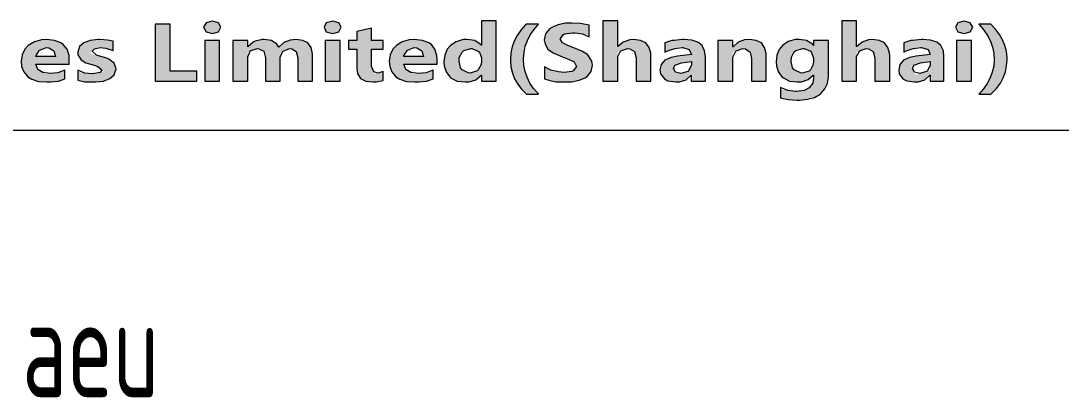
# Model space of a CAD drawing. Header units: millimetres. Extents: x 5765 to 6606, y -201 to 393.
# Drawn here: x 6509.97 to 6551.93, y -152.31 to -137.13 of the extents above; entities that cross this region are included whole.
import ezdxf
from ezdxf.enums import TextEntityAlignment as Align

# ---------------------------------------------------------------- set-up
doc = ezdxf.new("R2010")
doc.units = ezdxf.units.MM
for name, color, linetype, lineweight in [('7文本', 2, 'Continuous', 13), ('8标注', 3, 'Continuous', 13), ('9图表', 4, 'Continuous', 13)]:
    doc.layers.add(name, color=color, linetype=linetype, lineweight=lineweight)
doc.layers.add('LOGO 1', color=7, linetype='Continuous', true_color=0x1e2380)
doc.styles.add('lanpec', font='bpec_e.shx', dxfattribs={"width": 0.75, "bigfont": 'hztxt.shx'})

# ---------------------------------------------------------------- blocks, each defined once
blk = doc.blocks.new('蓝滨LOGO')
at = {"layer": 'LOGO 1'}
h = blk.add_hatch(color=256, dxfattribs=at)
h.dxf.hatch_style = 1
h.paths.add_polyline_path([(35.09, 2.63), (35.913, 2.63), (35.913, 3.024), (33.659, 3.024), (33.659, 2.63), (34.482, 2.63), (34.482, 0.726), (35.09, 0.726)])
h.paths.add_polyline_path([(36.724, 1.413), (38.065, 1.413), (38.065, 1.616), (38.054, 1.762), (37.975, 2.01), (37.828, 2.202), (37.727, 2.269), (37.468, 2.371), (37.141, 2.404), (36.938, 2.393), (36.656, 2.314), (36.42, 2.168), (36.273, 2.01), (36.161, 1.785), (36.127, 1.526), (36.149, 1.323), (36.239, 1.097), (36.397, 0.906), (36.555, 0.804), (36.825, 0.714), (37.163, 0.692), (37.31, 0.692), (37.637, 0.726), (37.896, 0.816), (37.896, 1.165), (37.885, 1.165), (37.614, 1.064), (37.097, 1.008), (36.803, 1.199)])
h.paths.add_polyline_path([(37.189, 2.096), (37.445, 1.954), (37.513, 1.717), (36.693, 1.717), (36.87, 1.976)], flags=16)
h.paths.add_polyline_path([(39.622, 2.057), (40.003, 1.92), (40.003, 2.337), (39.823, 2.382), (39.473, 2.404), (39.169, 2.382), (38.887, 2.303), (38.651, 2.168), (38.482, 1.999), (38.369, 1.773), (38.335, 1.503), (38.358, 1.334), (38.448, 1.109), (38.628, 0.917), (38.786, 0.816), (39.056, 0.714), (39.383, 0.692), (39.394, 0.692), (39.732, 0.714), (39.992, 0.793), (39.992, 1.176), (39.823, 1.097), (39.432, 1.037), (39.03, 1.22), (38.916, 1.637), (39.158, 1.971)])
h.paths.add_polyline_path([(40.42, 0.726), (41.017, 0.726), (41.017, 1.661), (41.017, 1.896), (41.463, 2.063), (41.693, 1.92), (41.761, 1.661), (41.761, 0.726), (42.358, 0.726), (42.358, 1.852), (42.29, 2.089), (42.155, 2.269), (41.941, 2.371), (41.659, 2.404), (41.501, 2.393), (41.242, 2.303), (41.017, 2.113), (41.017, 3.159), (40.42, 3.159)])
h.paths.add_polyline_path([(42.876, 0.726), (43.473, 0.726), (43.473, 1.661), (43.473, 1.896), (43.942, 2.072), (44.161, 1.897), (44.228, 1.638), (44.228, 0.726), (44.825, 0.726), (44.825, 1.728), (44.814, 1.841), (44.758, 2.089), (44.623, 2.269), (44.42, 2.371), (44.138, 2.404), (43.935, 2.393), (43.676, 2.292), (43.473, 2.111), (43.473, 2.371), (42.876, 2.371)])
h.paths.add_polyline_path([(45.355, 2.021), (45.242, 1.807), (45.209, 1.537), (45.231, 1.334), (45.332, 1.097), (45.501, 0.917), (45.693, 0.804), (45.963, 0.714), (46.301, 0.692), (46.583, 0.703), (46.876, 0.793), (47.113, 0.928), (47.259, 1.086), (47.372, 1.3), (47.406, 1.571), (47.383, 1.762), (47.293, 1.999), (47.113, 2.179), (46.932, 2.292), (46.662, 2.382), (46.324, 2.404), (46.042, 2.393), (45.749, 2.314), (45.513, 2.179)])
h.paths.add_polyline_path([(45.98, 1.954), (46.33, 2.048), (46.731, 1.939), (46.833, 1.351), (46.572, 1.109), (46.122, 1.011), (45.862, 1.289), (45.798, 1.657)], flags=16)
h.paths.add_polyline_path([(48.42, 3.159), (47.823, 3.159), (47.823, 0.726), (48.42, 0.726)])
h.paths.add_polyline_path([(49.13, 0.917), (49.31, 0.804), (49.592, 0.714), (49.918, 0.692), (50.211, 0.703), (50.493, 0.793), (50.73, 0.928), (50.876, 1.086), (50.989, 1.3), (51.023, 1.571), (51, 1.762), (50.91, 1.999), (50.73, 2.179), (50.561, 2.292), (50.279, 2.382), (49.952, 2.404), (49.659, 2.393), (49.366, 2.314), (49.13, 2.179), (48.983, 2.021), (48.87, 1.807), (48.825, 1.537), (48.848, 1.334), (48.949, 1.097)])
h.paths.add_polyline_path([(49.49, 1.289), (49.416, 1.632), (49.592, 1.949), (49.946, 2.049), (50.348, 1.939), (50.45, 1.351), (50.189, 1.109), (49.736, 1.006)], flags=16)
h.paths.add_polyline_path([(53.434, 0.906), (53.434, 2.371), (52.837, 2.371), (52.837, 2.168), (52.825, 2.168), (52.792, 2.213), (52.566, 2.359), (52.262, 2.404), (52.093, 2.404), (51.811, 2.326), (51.586, 2.168), (51.451, 1.999), (51.361, 1.773), (51.327, 1.503), (51.338, 1.345), (51.417, 1.109), (51.563, 0.906), (51.62, 0.861), (51.868, 0.726), (52.183, 0.692), (52.352, 0.703), (52.623, 0.793), (52.825, 0.962), (52.862, 0.962), (52.779, 0.52), (52.465, 0.354), (52.126, 0.305), (51.507, 0.397), (51.507, 0.049), (51.541, 0.038), (51.823, -0.018), (52.172, -0.041), (52.273, -0.041), (52.6, -0.007), (52.882, 0.072), (53.107, 0.207), (53.13, 0.23), (53.299, 0.41), (53.4, 0.635)])
h.paths.add_polyline_path([(52.348, 1.045), (52.007, 1.2), (51.91, 1.625), (52.082, 1.953), (52.436, 2.052), (52.748, 1.916), (52.882, 1.514), (52.696, 1.142)], flags=16)
h.paths.add_polyline_path([(53.963, 0.726), (54.561, 0.726), (54.561, 2.371), (53.963, 2.371)])
h.paths.add_polyline_path([(54.268, 3.148), (54.02, 3.08), (53.918, 2.9), (54.02, 2.72), (54.268, 2.641), (54.516, 2.72), (54.617, 2.9), (54.516, 3.08)])
h.paths.add_polyline_path([(55.564, 1.413), (56.916, 1.413), (56.916, 1.616), (56.904, 1.762), (56.825, 2.01), (56.668, 2.202), (56.578, 2.269), (56.318, 2.371), (55.992, 2.404), (55.789, 2.393), (55.507, 2.314), (55.259, 2.168), (55.124, 2.01), (55.011, 1.785), (54.978, 1.526), (54.989, 1.323), (55.079, 1.097), (55.248, 0.906), (55.406, 0.804), (55.676, 0.714), (56.003, 0.692), (56.161, 0.692), (56.476, 0.726), (56.735, 0.816), (56.735, 1.165), (56.454, 1.064), (55.952, 1.01), (55.642, 1.199)])
h.paths.add_polyline_path([(55.71, 1.976), (56.041, 2.095), (56.296, 1.954), (56.364, 1.717), (55.546, 1.717)], flags=16)
h.paths.add_polyline_path([(58.549, 0.827), (58.73, 0.985), (58.809, 1.221), (58.73, 1.447), (58.516, 1.616), (58.425, 1.649), (58.099, 1.751), (57.756, 1.837), (57.93, 2.033), (58.254, 2.097), (58.685, 1.965), (58.685, 2.337), (58.459, 2.382), (58.144, 2.404), (58.076, 2.404), (57.761, 2.371), (57.502, 2.269), (57.321, 2.123), (57.254, 1.897), (57.265, 1.785), (57.4, 1.582), (57.58, 1.469), (58.063, 1.324), (58.305, 1.1), (57.846, 1.018), (57.254, 1.086), (57.254, 0.771), (57.547, 0.703), (57.873, 0.692), (57.975, 0.692), (58.29, 0.726)])
h = blk.add_hatch(color=256, dxfattribs=at)
h.dxf.hatch_style = 1
h.paths.add_polyline_path([(62.054, 0.726), (62.054, 1.131), (60.983, 1.131), (60.983, 3.024), (60.375, 3.024), (60.375, 0.726)])
h.paths.add_polyline_path([(62.978, 2.371), (62.38, 2.371), (62.38, 0.726), (62.978, 0.726)])
h.paths.add_polyline_path([(62.685, 2.641), (62.933, 2.72), (63.034, 2.9), (62.933, 3.08), (62.685, 3.148), (62.437, 3.08), (62.335, 2.9), (62.437, 2.72)])
h.paths.add_polyline_path([(63.518, 0.726), (64.116, 0.726), (64.116, 1.638), (64.116, 1.904), (64.513, 2.054), (64.758, 1.931), (64.826, 1.672), (64.826, 0.726), (65.423, 0.726), (65.423, 1.649), (65.423, 1.882), (65.522, 1.925), (65.524, 1.931), (65.535, 1.931), (65.837, 2.062), (66.065, 1.92), (66.133, 1.661), (66.133, 0.726), (66.73, 0.726), (66.73, 1.83), (66.673, 2.078), (66.538, 2.269), (66.335, 2.371), (66.065, 2.404), (65.828, 2.382), (65.569, 2.28), (65.366, 2.1), (65.288, 2.213), (65.073, 2.359), (64.78, 2.404), (64.702, 2.404), (64.409, 2.337), (64.33, 2.292), (64.116, 2.111), (64.116, 2.371), (63.518, 2.371)])
h.paths.add_polyline_path([(67.834, 2.371), (67.237, 2.371), (67.237, 0.726), (67.834, 0.726)])
h.paths.add_polyline_path([(67.541, 2.641), (67.789, 2.72), (67.879, 2.9), (67.789, 3.08), (67.541, 3.148), (67.282, 3.08), (67.192, 2.9), (67.282, 2.72)])
h.paths.add_polyline_path([(69.107, 2.01), (69.569, 2.01), (69.569, 2.371), (69.107, 2.371), (69.107, 2.866), (68.51, 2.731), (68.51, 2.371), (68.172, 2.371), (68.172, 2.01), (68.51, 2.01), (68.51, 1.233), (68.544, 1.03), (68.657, 0.838), (68.871, 0.726), (69.164, 0.692), (69.299, 0.692), (69.569, 0.748), (69.569, 1.109), (69.231, 1.015), (69.107, 1.323)])
h.paths.add_polyline_path([(69.817, 1.526), (69.84, 1.323), (69.93, 1.097), (70.088, 0.906), (70.245, 0.804), (70.516, 0.714), (70.854, 0.692), (71, 0.692), (71.327, 0.726), (71.586, 0.816), (71.586, 1.165), (71.575, 1.165), (71.304, 1.064), (70.788, 1.008), (70.493, 1.199), (70.414, 1.413), (71.755, 1.413), (71.755, 1.616), (71.744, 1.762), (71.665, 2.01), (71.519, 2.202), (71.417, 2.269), (71.158, 2.371), (70.831, 2.404), (70.628, 2.393), (70.347, 2.314), (70.11, 2.168), (69.964, 2.01), (69.851, 1.785)])
h.paths.add_polyline_path([(70.561, 1.976), (70.88, 2.096), (71.135, 1.954), (71.203, 1.717), (70.383, 1.717)], flags=16)
h.paths.add_polyline_path([(72.037, 1.345), (72.116, 1.097), (72.262, 0.906), (72.319, 0.849), (72.566, 0.726), (72.882, 0.692), (73.04, 0.703), (73.31, 0.782), (73.535, 0.972), (73.535, 0.726), (74.133, 0.726), (74.133, 3.159), (73.535, 3.159), (73.535, 2.179), (73.524, 2.179), (73.49, 2.213), (73.276, 2.359), (72.961, 2.404), (72.803, 2.404), (72.521, 2.314), (72.285, 2.168), (72.161, 2.01), (72.059, 1.773), (72.026, 1.514)])
h.paths.add_polyline_path([(73.135, 2.052), (73.451, 1.914), (73.584, 1.515), (73.392, 1.151), (73.053, 1.042), (72.705, 1.2), (72.613, 1.622), (72.788, 1.954)], flags=16)
h = blk.add_hatch(color=256, dxfattribs=at)
h.dxf.hatch_style = 1
h.paths.add_polyline_path([(74.707, 1.559), (74.73, 1.3), (74.786, 1.052), (74.876, 0.816), (75, 0.602), (75.158, 0.399), (75.35, 0.207), (75.844, 0.207), (75.547, 0.539), (75.33, 0.994), (75.248, 1.357), (75.236, 1.627), (75.273, 2.051), (75.452, 2.521), (75.823, 3.024), (75.35, 3.024), (75.316, 2.99), (75.124, 2.776), (74.978, 2.562), (74.865, 2.337), (74.775, 2.111), (74.73, 1.864), (74.707, 1.604)])
h.paths.add_polyline_path([(76.862, 2.625), (77.26, 2.682), (77.885, 2.59), (77.885, 2.979), (77.817, 3.002), (77.524, 3.047), (77.186, 3.069), (76.927, 3.058), (76.623, 2.99), (76.375, 2.889), (76.285, 2.833), (76.127, 2.63), (76.071, 2.393), (76.104, 2.213), (76.217, 2.021), (76.431, 1.864), (76.747, 1.728), (77.261, 1.533), (77.366, 1.323), (77.231, 1.126), (76.871, 1.075), (76.434, 1.116), (76.082, 1.3), (76.082, 0.816), (76.251, 0.759), (76.544, 0.703), (76.893, 0.692), (77.175, 0.703), (77.479, 0.759), (77.727, 0.861), (77.806, 0.917), (77.964, 1.109), (78.02, 1.368), (77.986, 1.537), (77.851, 1.751), (77.817, 1.796), (77.592, 1.931), (77.265, 2.066), (76.828, 2.225), (76.713, 2.427)])
h.paths.add_polyline_path([(79.034, 3.159), (78.437, 3.159), (78.437, 0.726), (79.034, 0.726), (79.034, 1.661), (79.034, 1.896), (79.481, 2.063), (79.71, 1.92), (79.778, 1.661), (79.778, 0.726), (80.375, 0.726), (80.375, 1.852), (80.307, 2.089), (80.172, 2.269), (79.958, 2.371), (79.676, 2.404), (79.519, 2.393), (79.259, 2.303), (79.034, 2.113)])
h.paths.add_polyline_path([(80.792, 1.402), (80.736, 1.176), (80.758, 1.018), (80.916, 0.816), (81.062, 0.737), (81.378, 0.692), (81.524, 0.692), (81.795, 0.782), (81.997, 0.962), (81.997, 0.726), (82.572, 0.726), (82.572, 1.717), (82.538, 1.954), (82.437, 2.157), (82.268, 2.292), (82.02, 2.382), (81.705, 2.404), (81.637, 2.404), (81.31, 2.371), (81.22, 2.359), (80.938, 2.269), (80.938, 1.923), (81.55, 2.111), (81.919, 1.999), (82.009, 1.796), (81.445, 1.728), (81.186, 1.683), (80.938, 1.571)])
h.paths.add_polyline_path([(81.862, 1.12), (81.885, 1.131), (81.997, 1.357), (82.009, 1.39), (82.009, 1.514), (81.614, 1.469), (81.344, 1.368), (81.288, 1.233), (81.366, 1.086), (81.581, 1.03)], flags=16)
h.paths.add_polyline_path([(83.079, 0.726), (83.676, 0.726), (83.676, 1.892), (84.147, 2.068), (84.375, 1.897), (84.431, 1.638), (84.431, 0.726), (85.028, 0.726), (85.028, 1.841), (84.961, 2.089), (84.837, 2.269), (84.623, 2.371), (84.352, 2.404), (84.15, 2.393), (83.89, 2.292), (83.676, 2.101), (83.676, 2.371), (83.079, 2.371)])
h.paths.add_polyline_path([(85.434, 1.345), (85.513, 1.109), (85.659, 0.906), (85.716, 0.861), (85.964, 0.726), (86.279, 0.692), (86.448, 0.703), (86.719, 0.793), (86.921, 0.962), (86.958, 0.962), (86.875, 0.52), (86.561, 0.354), (86.222, 0.305), (85.603, 0.397), (85.603, 0.049), (85.637, 0.038), (85.919, -0.018), (86.268, -0.041), (86.369, -0.041), (86.696, -0.007), (86.978, 0.072), (87.203, 0.207), (87.226, 0.23), (87.395, 0.41), (87.496, 0.635), (87.53, 0.906), (87.53, 2.371), (86.933, 2.371), (86.933, 2.168), (86.921, 2.168), (86.888, 2.213), (86.651, 2.359), (86.347, 2.404), (86.189, 2.404), (85.907, 2.326), (85.682, 2.168), (85.547, 1.999), (85.457, 1.773), (85.423, 1.503)])
h.paths.add_polyline_path([(86.006, 1.625), (86.178, 1.953), (86.532, 2.052), (86.844, 1.916), (86.978, 1.514), (86.792, 1.142), (86.444, 1.045), (86.103, 1.2)], flags=16)
h.paths.add_polyline_path([(88.668, 3.159), (88.071, 3.159), (88.071, 0.726), (88.668, 0.726), (88.668, 1.661), (88.668, 1.896), (89.106, 2.06), (89.344, 1.92), (89.412, 1.661), (89.412, 0.726), (90.009, 0.726), (90.009, 1.74), (89.998, 1.852), (89.93, 2.089), (89.795, 2.269), (89.592, 2.371), (89.31, 2.404), (89.152, 2.393), (88.893, 2.303), (88.668, 2.113)])
h.paths.add_polyline_path([(92.195, 1.717), (92.172, 1.954), (92.071, 2.157), (91.902, 2.292), (91.654, 2.382), (91.338, 2.404), (91.271, 2.404), (90.944, 2.371), (90.854, 2.359), (90.572, 2.269), (90.572, 1.921), (91.174, 2.114), (91.552, 1.999), (91.631, 1.796), (91.068, 1.728), (90.809, 1.683), (90.561, 1.571), (90.414, 1.402), (90.369, 1.176), (90.392, 1.018), (90.538, 0.816), (90.696, 0.737), (91.012, 0.692), (91.147, 0.692), (91.417, 0.782), (91.631, 0.972), (91.631, 0.726), (92.195, 0.726)])
h.paths.add_polyline_path([(91.631, 1.514), (91.631, 1.39), (91.631, 1.163), (91.058, 0.98), (90.87, 1.327), (91.248, 1.469)], flags=16)
h.paths.add_polyline_path([(93.299, 2.371), (92.702, 2.371), (92.702, 0.726), (93.299, 0.726)])
h.paths.add_polyline_path([(92.758, 3.08), (92.657, 2.9), (92.758, 2.72), (93.006, 2.641), (93.254, 2.72), (93.355, 2.9), (93.254, 3.08), (93.006, 3.148)])
h.paths.add_polyline_path([(94.144, 1.086), (93.994, 0.711), (93.642, 0.207), (94.088, 0.207), (94.313, 0.433), (94.471, 0.647), (94.583, 0.861), (94.674, 1.097), (94.719, 1.345), (94.741, 1.604), (94.741, 1.661), (94.719, 1.92), (94.651, 2.157), (94.561, 2.393), (94.437, 2.607), (94.279, 2.821), (94.088, 3.024), (93.603, 3.024), (93.626, 2.99), (93.903, 2.661), (94.139, 2.189), (94.2, 1.852), (94.22, 1.42)])
at = {"layer": 'LOGO 1', "color": 164, "lineweight": 0}
for points in [[(60.983, 3.024), (60.375, 3.024), (60.375, 0.726), (62.054, 0.726), (62.054, 1.131), (60.983, 1.131)], [(62.685, 3.148), (62.437, 3.08), (62.335, 2.9), (62.437, 2.72), (62.685, 2.641), (62.933, 2.72), (63.034, 2.9), (62.933, 3.08)], [(67.541, 3.148), (67.282, 3.08), (67.192, 2.9), (67.282, 2.72), (67.541, 2.641), (67.789, 2.72), (67.879, 2.9), (67.789, 3.08)], [(75.845, 3.024), (75.35, 3.024), (75.316, 2.99), (75.124, 2.776), (74.978, 2.562), (74.865, 2.337), (74.775, 2.111), (74.73, 1.864), (74.707, 1.604), (74.707, 1.559), (74.73, 1.3), (74.786, 1.052), (74.876, 0.816), (75, 0.602), (75.158, 0.399), (75.35, 0.207), (75.845, 0.207), (75.834, 0.218), (75.643, 0.433), (75.496, 0.647), (75.383, 0.883), (75.304, 1.109), (75.248, 1.357), (75.237, 1.604), (75.237, 1.638), (75.259, 1.897), (75.304, 2.134), (75.395, 2.371), (75.507, 2.596), (75.665, 2.81)], [(93.006, 3.148), (92.758, 3.08), (92.657, 2.9), (92.758, 2.72), (93.006, 2.641), (93.254, 2.72), (93.355, 2.9), (93.254, 3.08)], [(94.088, 3.024), (93.603, 3.024), (93.626, 2.99), (93.806, 2.776), (93.953, 2.562), (94.065, 2.337), (94.155, 2.1), (94.2, 1.852), (94.212, 1.604), (94.212, 1.582), (94.2, 1.334), (94.144, 1.086), (94.054, 0.861), (93.941, 0.635), (93.783, 0.41), (93.603, 0.207), (94.088, 0.207), (94.122, 0.241), (94.313, 0.433), (94.471, 0.647), (94.583, 0.861), (94.674, 1.097), (94.719, 1.345), (94.741, 1.604), (94.741, 1.661), (94.719, 1.92), (94.651, 2.157), (94.561, 2.393), (94.437, 2.607), (94.279, 2.821)], [(62.978, 2.371), (62.38, 2.371), (62.38, 0.726), (62.978, 0.726)], [(67.834, 2.371), (67.237, 2.371), (67.237, 0.726), (67.834, 0.726)], [(93.299, 2.371), (92.702, 2.371), (92.702, 0.726), (93.299, 0.726)]]:
    blk.add_lwpolyline(points, close=True, dxfattribs=at)
for points in [[(74.133, 3.159), (73.535, 3.159), (73.535, 2.179), (73.524, 2.179)], [(73.535, 0.962), (73.535, 0.726), (74.133, 0.726), (74.133, 3.159)], [(77.186, 3.069), (76.927, 3.058), (76.623, 2.99), (76.375, 2.889), (76.285, 2.833)], [(77.209, 2.675), (77.31, 2.675), (77.614, 2.63), (77.885, 2.517), (77.885, 2.979), (77.817, 3.002), (77.524, 3.047), (77.186, 3.069)], [(79.034, 3.159), (78.437, 3.159), (78.437, 0.726), (79.034, 0.726), (79.034, 1.661), (79.034, 1.717), (79.147, 1.931), (79.158, 1.942), (79.428, 2.044)], [(79.034, 2.123), (79.034, 3.159)], [(88.668, 3.159), (88.071, 3.159), (88.071, 0.726), (88.668, 0.726), (88.668, 1.661), (88.668, 1.717), (88.781, 1.931), (88.792, 1.942), (89.062, 2.044)], [(88.668, 2.123), (88.668, 3.159)], [(69.107, 2.866), (68.51, 2.731), (68.51, 2.371), (68.172, 2.371), (68.172, 2.01), (68.51, 2.01), (68.51, 1.233), (68.544, 1.03)], [(69.366, 1.052), (69.197, 1.097), (69.107, 1.323), (69.107, 2.01), (69.569, 2.01), (69.569, 2.371), (69.107, 2.371), (69.107, 2.866)], [(76.285, 2.833), (76.127, 2.63), (76.071, 2.393), (76.104, 2.213), (76.217, 2.021), (76.431, 1.864), (76.747, 1.728), (77.074, 1.604), (77.276, 1.503), (77.366, 1.323), (77.243, 1.142), (77.186, 1.12), (76.871, 1.075)], [(77.806, 0.917), (77.964, 1.109), (78.02, 1.368), (77.986, 1.537), (77.851, 1.751), (77.817, 1.796), (77.592, 1.931), (77.265, 2.066), (77.017, 2.157), (76.803, 2.269), (76.713, 2.427), (76.848, 2.607), (76.893, 2.63), (77.209, 2.675)], [(55.259, 2.168), (55.124, 2.01), (55.011, 1.785), (54.978, 1.526), (54.989, 1.323), (55.079, 1.097), (55.248, 0.906)], [(55.992, 2.404), (55.789, 2.393), (55.507, 2.314), (55.259, 2.168)], [(56.916, 1.616), (56.904, 1.762), (56.825, 2.01), (56.668, 2.202), (56.578, 2.269), (56.318, 2.371), (55.992, 2.404)], [(57.321, 2.123), (57.254, 1.897), (57.265, 1.785), (57.4, 1.582), (57.58, 1.469), (57.918, 1.368), (58.065, 1.323), (58.223, 1.176), (58.166, 1.075), (57.851, 1.018)], [(58.144, 2.404), (58.076, 2.404), (57.761, 2.371), (57.502, 2.269), (57.321, 2.123)], [(58.155, 2.078), (58.392, 2.055), (58.685, 1.965), (58.685, 2.337), (58.459, 2.382), (58.144, 2.404)], [(64.116, 2.371), (63.518, 2.371), (63.518, 0.726), (64.116, 0.726), (64.116, 1.638), (64.116, 1.706), (64.217, 1.931), (64.217, 1.942), (64.488, 2.044)], [(64.78, 2.404), (64.702, 2.404), (64.409, 2.337), (64.33, 2.292), (64.116, 2.111), (64.116, 2.111)], [(64.116, 2.111), (64.116, 2.371)], [(65.366, 2.1), (65.288, 2.213), (65.073, 2.359), (64.78, 2.404)], [(66.065, 2.404), (65.828, 2.382), (65.569, 2.28), (65.366, 2.1)], [(66.673, 2.078), (66.538, 2.269), (66.335, 2.371), (66.065, 2.404)], [(70.11, 2.168), (69.964, 2.01), (69.851, 1.785), (69.817, 1.526), (69.84, 1.323), (69.93, 1.097), (70.088, 0.906)], [(70.831, 2.404), (70.628, 2.393), (70.347, 2.314), (70.11, 2.168)], [(71.755, 1.616), (71.744, 1.762), (71.665, 2.01), (71.519, 2.202), (71.417, 2.269), (71.158, 2.371), (70.831, 2.404)], [(72.285, 2.168), (72.161, 2.01), (72.059, 1.773), (72.026, 1.514), (72.037, 1.345), (72.116, 1.097), (72.262, 0.906), (72.319, 0.849), (72.566, 0.726), (72.882, 0.692), (73.04, 0.703), (73.31, 0.782), (73.524, 0.962), (73.535, 0.962)], [(72.961, 2.404), (72.803, 2.404), (72.521, 2.314), (72.285, 2.168)], [(73.524, 2.179), (73.49, 2.213), (73.276, 2.359), (72.961, 2.404)], [(79.676, 2.404), (79.519, 2.393), (79.259, 2.303), (79.045, 2.123), (79.034, 2.123)], [(80.307, 2.089), (80.172, 2.269), (79.958, 2.371), (79.676, 2.404)], [(81.705, 2.404), (81.637, 2.404), (81.31, 2.371), (81.22, 2.359), (80.938, 2.269), (80.938, 1.897), (81.04, 1.954), (81.333, 2.044), (81.626, 2.078)], [(82.437, 2.157), (82.268, 2.292), (82.02, 2.382), (81.705, 2.404)], [(81.997, 0.962), (81.997, 0.726), (82.572, 0.726), (82.572, 1.717), (82.538, 1.954), (82.437, 2.157)], [(83.676, 2.371), (83.079, 2.371), (83.079, 0.726), (83.676, 0.726), (83.676, 1.661), (83.688, 1.717), (83.8, 1.931), (83.812, 1.942), (84.082, 2.044)], [(84.352, 2.404), (84.15, 2.393), (83.89, 2.292), (83.688, 2.111), (83.676, 2.111)], [(83.676, 2.111), (83.676, 2.371)], [(84.961, 2.089), (84.837, 2.269), (84.623, 2.371), (84.352, 2.404)], [(85.682, 2.168), (85.547, 1.999), (85.457, 1.773), (85.423, 1.503), (85.434, 1.345), (85.513, 1.109), (85.659, 0.906), (85.716, 0.861), (85.964, 0.726), (86.279, 0.692), (86.448, 0.703), (86.719, 0.793), (86.921, 0.962), (86.933, 0.962)], [(86.347, 2.404), (86.189, 2.404), (85.907, 2.326), (85.682, 2.168)], [(86.921, 2.168), (86.888, 2.213), (86.651, 2.359), (86.347, 2.404)], [(87.53, 2.371), (86.933, 2.371), (86.933, 2.168), (86.921, 2.168)], [(87.226, 0.23), (87.395, 0.41), (87.496, 0.635), (87.53, 0.906), (87.53, 2.371)], [(89.31, 2.404), (89.152, 2.393), (88.893, 2.303), (88.679, 2.123), (88.668, 2.123)], [(89.93, 2.089), (89.795, 2.269), (89.592, 2.371), (89.31, 2.404)], [(91.338, 2.404), (91.271, 2.404), (90.944, 2.371), (90.854, 2.359), (90.572, 2.269), (90.572, 1.897), (90.674, 1.954), (90.955, 2.044), (91.26, 2.078)], [(92.071, 2.157), (91.902, 2.292), (91.654, 2.382), (91.338, 2.404)], [(91.631, 0.962), (91.631, 0.726), (92.195, 0.726), (92.195, 1.717), (92.172, 1.954), (92.071, 2.157)], [(91.631, 0.962), (91.631, 0.726), (92.195, 0.726), (92.195, 1.717), (92.172, 1.954), (92.071, 2.157)], [(55.564, 1.717), (55.575, 1.762), (55.71, 1.976), (55.71, 1.976), (55.992, 2.078)], [(55.992, 2.078), (56.093, 2.066), (56.296, 1.954), (56.364, 1.717), (55.564, 1.717)], [(58.73, 0.985), (58.809, 1.221), (58.73, 1.447), (58.516, 1.616), (58.425, 1.649), (58.099, 1.751), (58.009, 1.773), (57.84, 1.931), (57.93, 2.033), (58.155, 2.078)], [(64.488, 2.044), (64.555, 2.033), (64.758, 1.931), (64.826, 1.672), (64.826, 0.726), (65.423, 0.726), (65.423, 1.649), (65.423, 1.695), (65.524, 1.931), (65.535, 1.931), (65.795, 2.044)], [(65.795, 2.044), (65.885, 2.033), (66.065, 1.92), (66.133, 1.661), (66.133, 0.726), (66.73, 0.726), (66.73, 1.751), (66.73, 1.83), (66.673, 2.078)], [(65.795, 2.044), (65.885, 2.033), (66.065, 1.92), (66.133, 1.661), (66.133, 0.726), (66.73, 0.726), (66.73, 1.751), (66.73, 1.83), (66.673, 2.078)], [(70.403, 1.717), (70.414, 1.762), (70.561, 1.976), (70.561, 1.976), (70.831, 2.078)], [(70.831, 2.078), (70.933, 2.066), (71.135, 1.954), (71.203, 1.717), (70.403, 1.717)], [(73.085, 1.052), (73.006, 1.064), (72.758, 1.176), (72.69, 1.266), (72.634, 1.526), (72.645, 1.683), (72.758, 1.897), (72.826, 1.965), (73.107, 2.044)], [(73.107, 2.044), (73.152, 2.044), (73.412, 1.931), (73.457, 1.897), (73.535, 1.661), (73.535, 1.514), (73.524, 1.402), (73.412, 1.188), (73.366, 1.142), (73.085, 1.052)], [(79.428, 2.044), (79.53, 2.033), (79.71, 1.92), (79.778, 1.661), (79.778, 0.726), (80.375, 0.726), (80.375, 1.74), (80.375, 1.852), (80.307, 2.089)], [(79.428, 2.044), (79.53, 2.033), (79.71, 1.92), (79.778, 1.661), (79.778, 0.726), (80.375, 0.726), (80.375, 1.74), (80.375, 1.852), (80.307, 2.089)], [(81.626, 2.078), (81.659, 2.078), (81.919, 1.999), (82.009, 1.796), (81.445, 1.728), (81.186, 1.683), (80.938, 1.571)], [(84.082, 2.044), (84.195, 2.033), (84.375, 1.897), (84.431, 1.638), (84.431, 0.726), (85.028, 0.726), (85.028, 1.728), (85.028, 1.841), (84.961, 2.089)], [(84.082, 2.044), (84.195, 2.033), (84.375, 1.897), (84.431, 1.638), (84.431, 0.726), (85.028, 0.726), (85.028, 1.728), (85.028, 1.841), (84.961, 2.089)], [(86.471, 1.052), (86.403, 1.064), (86.155, 1.176), (86.088, 1.266), (86.031, 1.514), (86.043, 1.695), (86.155, 1.909), (86.223, 1.965), (86.505, 2.044)], [(86.505, 2.044), (86.55, 2.044), (86.809, 1.931), (86.854, 1.886), (86.933, 1.649), (86.933, 1.514), (86.921, 1.402), (86.809, 1.176), (86.752, 1.131), (86.471, 1.052)], [(89.062, 2.044), (89.152, 2.033), (89.344, 1.92), (89.412, 1.661), (89.412, 0.726), (90.009, 0.726), (90.009, 1.74), (89.998, 1.852), (89.93, 2.089)], [(89.062, 2.044), (89.152, 2.033), (89.344, 1.92), (89.412, 1.661), (89.412, 0.726), (90.009, 0.726), (90.009, 1.74), (89.998, 1.852), (89.93, 2.089)], [(91.26, 2.078), (91.293, 2.078), (91.552, 1.999), (91.631, 1.796), (91.068, 1.728), (90.809, 1.683), (90.561, 1.571)], [(91.26, 2.078), (91.293, 2.078), (91.552, 1.999), (91.631, 1.796), (91.068, 1.728), (90.809, 1.683), (90.561, 1.571)], [(56.138, 1.03), (55.845, 1.075), (55.642, 1.199), (55.564, 1.413), (56.916, 1.413), (56.916, 1.616)], [(70.989, 1.03), (70.685, 1.075), (70.493, 1.199), (70.414, 1.413), (71.755, 1.413), (71.755, 1.616)], [(76.871, 1.075), (76.634, 1.097), (76.341, 1.165), (76.082, 1.3)], [(76.082, 1.3), (76.082, 0.816), (76.251, 0.759), (76.544, 0.703), (76.893, 0.692), (77.175, 0.703), (77.479, 0.759), (77.727, 0.861), (77.806, 0.917)], [(80.938, 1.571), (80.792, 1.402), (80.736, 1.176), (80.758, 1.018)], [(81.581, 1.03), (81.366, 1.086), (81.288, 1.233), (81.344, 1.368), (81.614, 1.469), (82.009, 1.514)], [(82.009, 1.514), (82.009, 1.39), (81.997, 1.357), (81.885, 1.131), (81.862, 1.12), (81.581, 1.03)], [(90.561, 1.571), (90.414, 1.402), (90.369, 1.176), (90.392, 1.018)], [(91.214, 1.03), (91, 1.086), (90.921, 1.233), (90.978, 1.368), (91.248, 1.469), (91.631, 1.514)], [(91.631, 1.514), (91.631, 1.39), (91.631, 1.357), (91.519, 1.131), (91.496, 1.12), (91.214, 1.03)], [(91.631, 1.514), (91.631, 1.39), (91.631, 1.357), (91.519, 1.131), (91.496, 1.12), (91.214, 1.03)], [(55.248, 0.906), (55.406, 0.804), (55.676, 0.714), (56.003, 0.692), (56.161, 0.692), (56.476, 0.726), (56.735, 0.816), (56.735, 1.165)], [(56.735, 1.165), (56.735, 1.165), (56.454, 1.064), (56.138, 1.03)], [(57.851, 1.018), (57.84, 1.018), (57.547, 1.052), (57.254, 1.165)], [(57.254, 1.165), (57.254, 0.771), (57.254, 0.771), (57.547, 0.703), (57.873, 0.692), (57.975, 0.692), (58.29, 0.726), (58.549, 0.827), (58.73, 0.985)], [(68.544, 1.03), (68.657, 0.838), (68.871, 0.726), (69.164, 0.692), (69.299, 0.692), (69.569, 0.748), (69.569, 1.109)], [(69.569, 1.109), (69.366, 1.052)], [(70.088, 0.906), (70.245, 0.804), (70.516, 0.714), (70.854, 0.692), (71, 0.692), (71.327, 0.726), (71.586, 0.816), (71.586, 1.165)], [(71.586, 1.165), (71.575, 1.165), (71.304, 1.064), (70.989, 1.03)], [(80.758, 1.018), (80.916, 0.816), (81.062, 0.737), (81.378, 0.692), (81.524, 0.692), (81.795, 0.782), (81.997, 0.962), (81.997, 0.962)], [(86.933, 0.962), (86.933, 0.827), (86.899, 0.647), (86.752, 0.455), (86.561, 0.354), (86.245, 0.309)], [(90.392, 1.018), (90.538, 0.816), (90.696, 0.737), (91.012, 0.692), (91.147, 0.692), (91.417, 0.782), (91.62, 0.962), (91.631, 0.962)], [(86.245, 0.309), (86.2, 0.309), (85.896, 0.354), (85.603, 0.466)], [(85.603, 0.466), (85.603, 0.049), (85.637, 0.038), (85.919, -0.018), (86.268, -0.041), (86.369, -0.041), (86.696, -0.007), (86.978, 0.072), (87.203, 0.207), (87.226, 0.23)]]:
    blk.add_lwpolyline(points, dxfattribs=at)
blk = doc.blocks.new('蓝滨、蓝科总图标题栏模板')
at = {"layer": '9图表'}
blk.add_line((-180, 49, 0), (0, 49, 0), dxfattribs=at)
at = {"layer": '8标注'}
blk.add_blockref('蓝滨LOGO', (-141, 50.25), dxfattribs=at)
at = {"layer": '7文本', "style": 'lanpec'}
for tag, height, width, p in [('设计证书号', 4, 0.7, (-15.5, 45.5, 0)), ('设计签名', 4, 0.75, (-155.5, 38.5)), ('设计日期', 4, 0.75, (-134.5, 38.5)), ('项目编号', 4, 0.75, (-15.5, 38.5, 0)), ('设备名称', 5, 0.75, (-84, 35, 0)), ('校对签名', 4, 0.75, (-155.5, 31.5)), ('校对日期', 4, 0.75, (-134.5, 31.5)), ('产品编号', 4, 0.75, (-15.5, 31.5, 0)), ('位号', 5, 0.75, (-84, 29, 0)), ('审核签名', 4, 0.75, (-155.5, 24.5)), ('审核日期', 4, 0.75, (-134.5, 24.5)), ('设计阶段', 4, 0.75, (-15.5, 24.5, 0)), ('规格型号', 5, 0.75, (-84, 23, 0)), ('标准化签名', 4, 0.75, (-155.5, 17.5)), ('标准化日期', 4, 0.75, (-134.5, 17.5)), ('产品识别码', 4, 0.75, (-15.5, 17.5, 0)), ('第几张', 3, 0.75, (-59, 11.75)), ('共几张', 3, 0.75, (-49, 11.75)), ('批准签名', 4, 0.75, (-155.5, 10.5)), ('批准日期', 4, 0.75, (-134.5, 10.5)), ('图幅', 4, 0.75, (-25.5, 10.5, 0)), ('比例', 4, 0.75, (-5, 10.5, 0)), ('会签签名', 4, 0.75, (-155.5, 3.5)), ('会签日期', 4, 0.75, (-134.5, 3.5)), ('REV', 3, 0.75, (-25.5, 3.5, 0))]:
    blk.add_attdef(tag, text='', height=height, dxfattribs=dict(at, width=width)).set_placement(p, align=Align.MIDDLE_CENTER)
at = {"layer": '7文本', "style": 'lanpec', "width": 0.75}
for tag, p in [('图号', (-107.5, 10.5, 0)), ('文件编号', (-107.5, 3.5))]:
    blk.add_attdef(tag, text='', height=4, dxfattribs=at).set_placement(p, align=Align.MIDDLE_LEFT)

msp = doc.modelspace()

# ---------------------------------------------------------------- block references
at = {"layer": '7文本'}
msp.add_blockref('蓝滨、蓝科总图标题栏模板', (6596.007, -190.537), dxfattribs=at)

# ---------------------------------------------------------------- texts
at = {"layer": '7文本', "style": 'lanpec', "width": 0.75}
msp.add_text('aeu', height=4, dxfattribs=at).set_placement((6512.781, -150.307, 0), align=Align.MIDDLE_CENTER)

doc.saveas('drawing.dxf')
